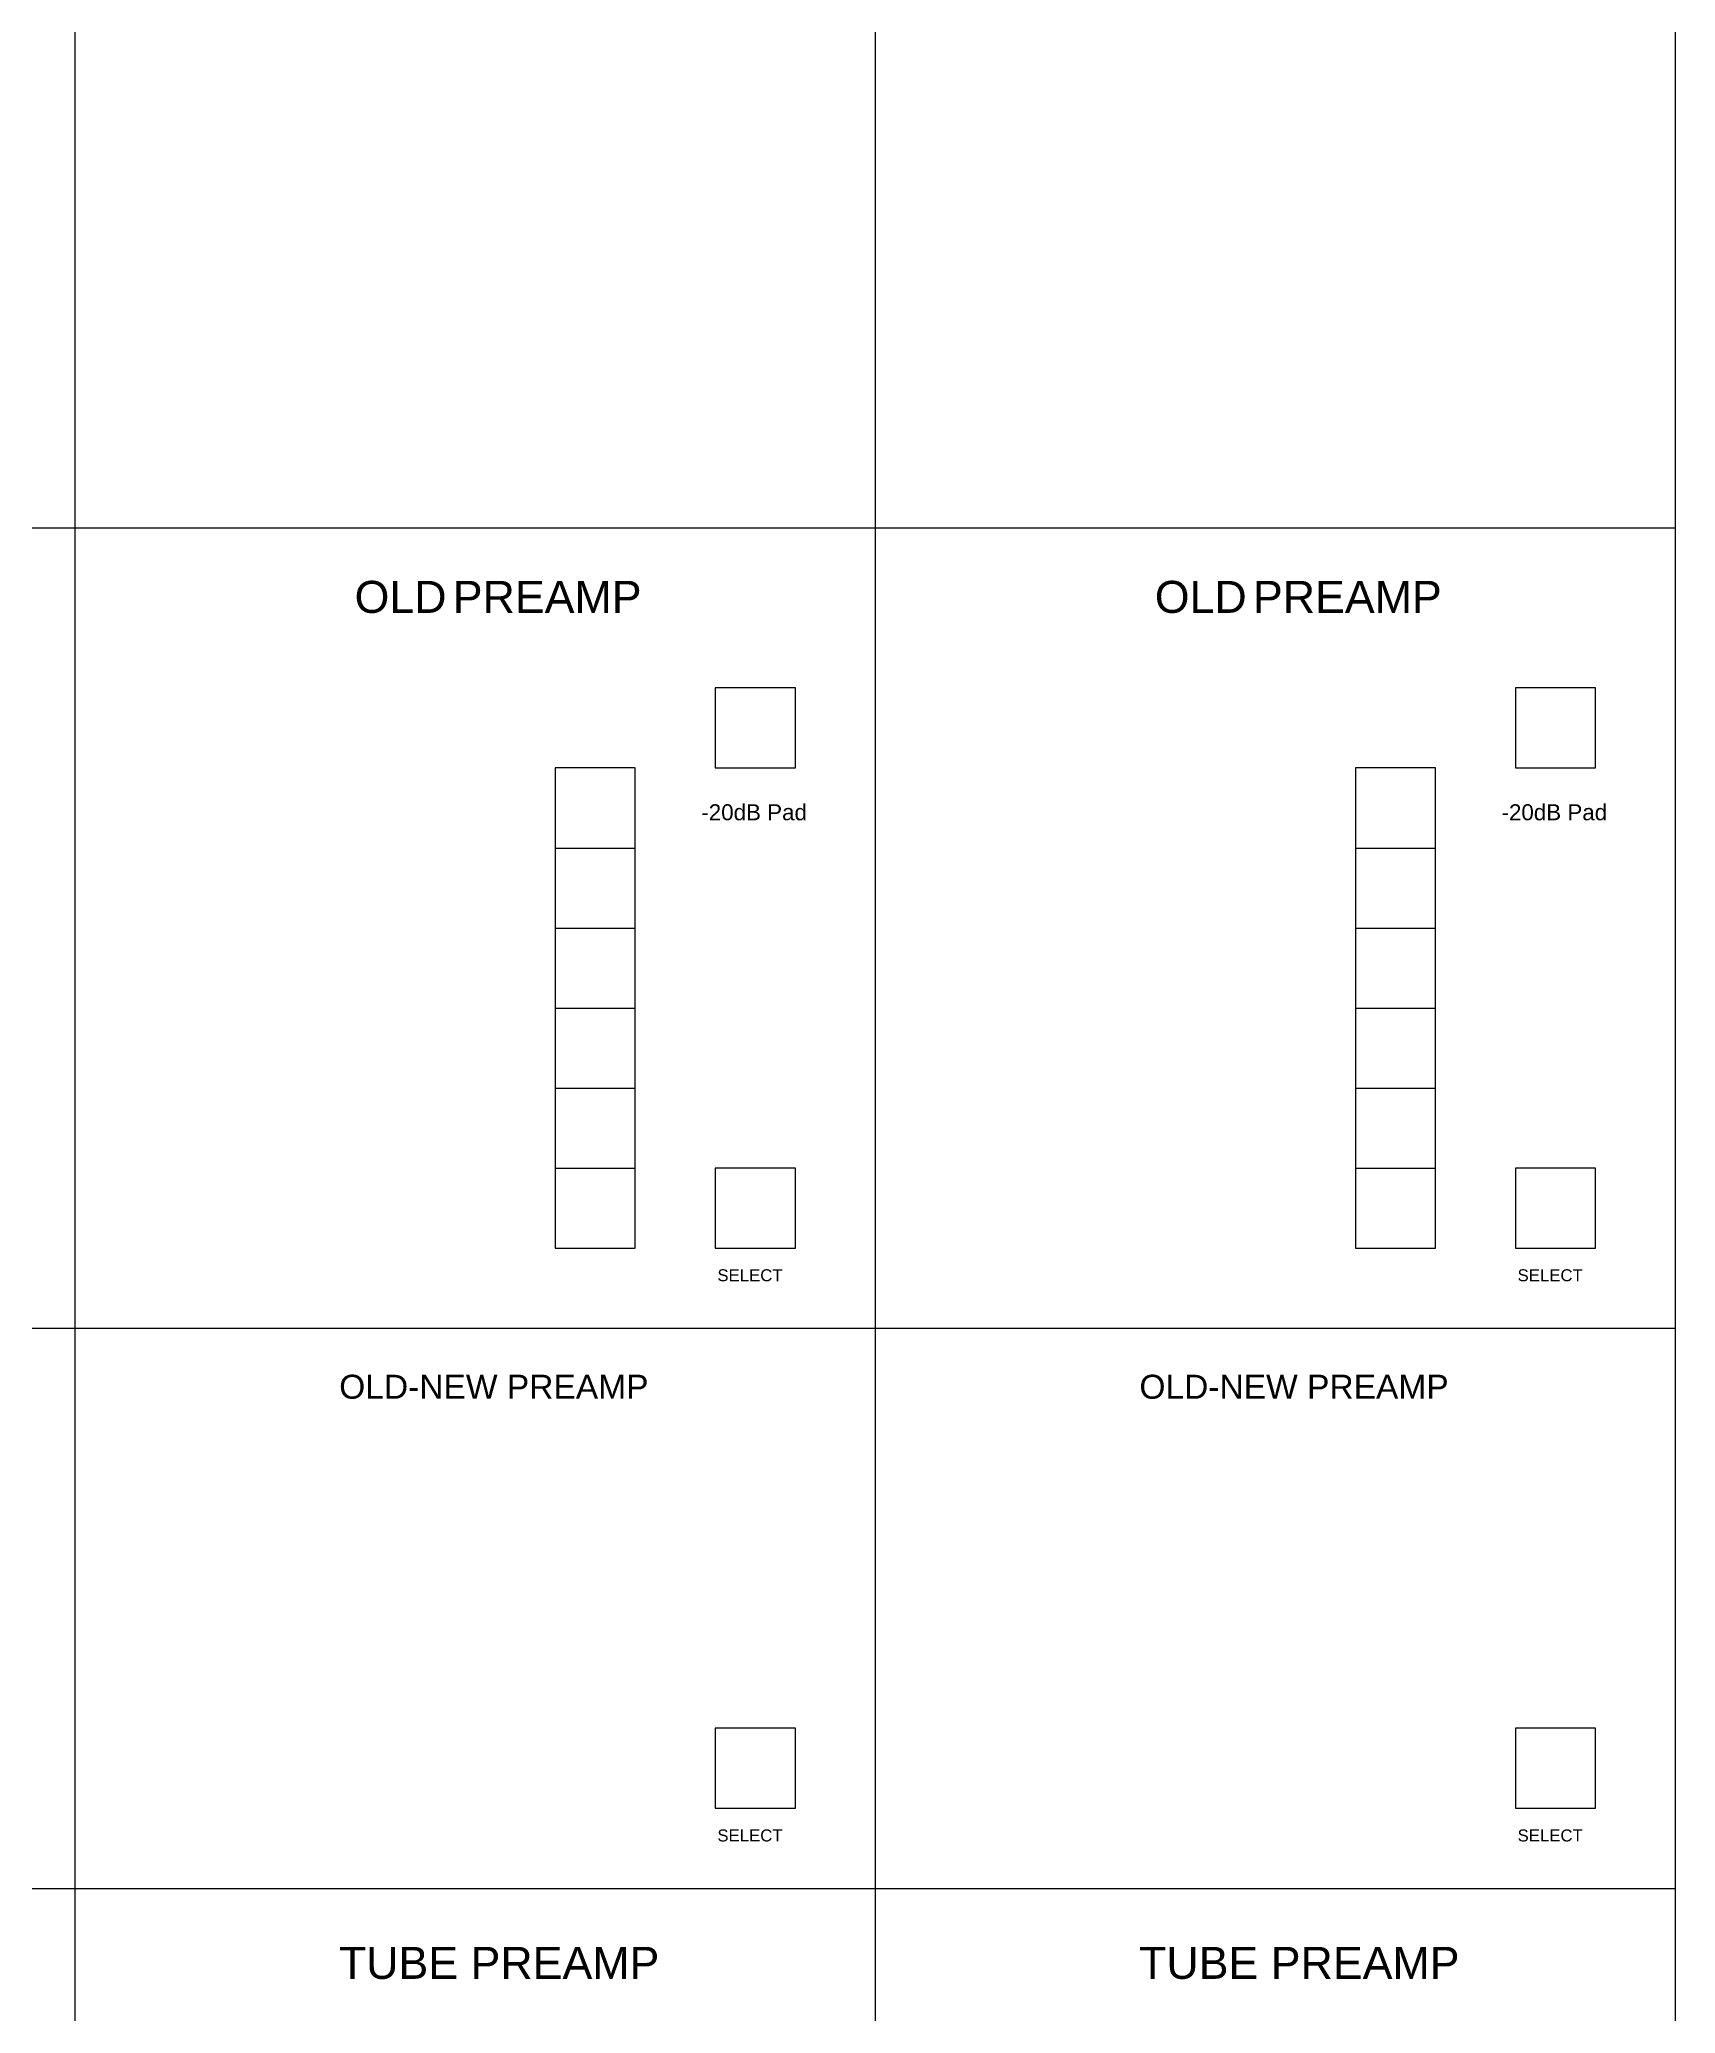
# Model space of a CAD drawing. Header units: inches. Extents: x 0 to 1600, y -1400 to 2600.
# Drawn here: x 1395.8 to 1600.2, y 1014.4 to 1261 of the extents above; entities that cross this region are included whole.
import ezdxf

# ---------------------------------------------------------------- set-up
doc = ezdxf.new("R2010")
doc.units = ezdxf.units.IN
doc.header["$MEASUREMENT"] = 0
doc.layers.get('0').update_dxf_attribs({"lineweight": 25, "true_color": 0xffffff})
doc.styles.add('textstyle208', font='')
doc.styles.add('textstyle211', font='')
doc.styles.add('textstyle226', font='')
doc.styles.add('textstyle237', font='')
doc.styles.add('textstyle64', font='')
doc.styles.add('textstyle67', font='')
doc.styles.add('textstyle850', font='')
doc.styles.add('textstyle866', font='')
doc.styles.add('textstyle877', font='')
doc.styles.add('textstyle897', font='')
doc.styles.add('textstyle908', font='')
doc.styles.add('textstyle911', font='')
doc.styles.get('textstyle208').set_extended_font_data('Liberation Sans')
doc.styles.get('textstyle211').set_extended_font_data('Liberation Sans')
doc.styles.get('textstyle226').set_extended_font_data('Liberation Sans')
doc.styles.get('textstyle237').set_extended_font_data('Liberation Sans')
doc.styles.get('textstyle64').set_extended_font_data('Liberation Sans')
doc.styles.get('textstyle67').set_extended_font_data('Liberation Sans')
doc.styles.get('textstyle850').set_extended_font_data('Liberation Sans')
doc.styles.get('textstyle866').set_extended_font_data('Liberation Sans')
doc.styles.get('textstyle877').set_extended_font_data('Liberation Sans')
doc.styles.get('textstyle897').set_extended_font_data('Liberation Sans')
doc.styles.get('textstyle908').set_extended_font_data('Liberation Sans')
doc.styles.get('textstyle911').set_extended_font_data('Liberation Sans')

msp = doc.modelspace()

# ---------------------------------------------------------------- linework, layer by layer
for p, q in [((1400.22, 1200), (1400.22, 1380)), ((1400.22, 1200), (1400.22, 1380)), ((1500.22, 1200), (1500.22, 1380)), ((1500.22, 1200), (1500.22, 1380)), ((1600.22, 1200), (1600.22, 1380)), ((1350.22, 1200), (1400.22, 1200)), ((1400.22, 1100), (1400.22, 1200)), ((1400.22, 1200), (1450.22, 1200)), ((1400.22, -1400), (1400.22, 1200)), ((1450.22, 1200), (1500.22, 1200)), ((1500.22, 1100), (1500.22, 1200)), ((1500.22, 1200), (1550.22, 1200)), ((1500.22, -1400), (1500.22, 1200)), ((1550.22, 1200), (1600.22, 1200)), ((1600.22, -1400), (1600.22, 1200)), ((1480.22, 1180), (1480.22, 1170)), ((1490.22, 1180), (1480.22, 1180)), ((1490.22, 1170), (1490.22, 1180)), ((1580.22, 1180), (1580.22, 1170)), ((1590.22, 1180), (1580.22, 1180)), ((1590.22, 1170), (1590.22, 1180)), ((1460.22, 1170), (1460.22, 1110)), ((1470.22, 1170), (1460.22, 1170)), ((1470.22, 1110), (1470.22, 1170)), ((1480.22, 1170), (1490.22, 1170)), ((1560.22, 1170), (1560.22, 1110)), ((1570.22, 1170), (1560.22, 1170)), ((1570.22, 1110), (1570.22, 1170)), ((1580.22, 1170), (1590.22, 1170)), ((1460.22, 1160), (1470.22, 1160)), ((1560.22, 1160), (1570.22, 1160)), ((1460.22, 1150), (1470.22, 1150)), ((1560.22, 1150), (1570.22, 1150)), ((1460.22, 1140), (1470.22, 1140)), ((1560.22, 1140), (1570.22, 1140)), ((1460.22, 1130), (1470.22, 1130)), ((1560.22, 1130), (1570.22, 1130)), ((1460.22, 1120), (1470.22, 1120)), ((1480.22, 1120), (1480.22, 1110)), ((1490.22, 1120), (1480.22, 1120)), ((1490.22, 1110), (1490.22, 1120)), ((1560.22, 1120), (1570.22, 1120)), ((1580.22, 1120), (1580.22, 1110)), ((1590.22, 1120), (1580.22, 1120)), ((1590.22, 1110), (1590.22, 1120)), ((1460.22, 1110), (1470.22, 1110)), ((1480.22, 1110), (1490.22, 1110)), ((1560.22, 1110), (1570.22, 1110)), ((1580.22, 1110), (1590.22, 1110)), ((1350.22, 1100), (1400.22, 1100)), ((1400.22, 1030), (1400.22, 1100)), ((1400.22, 1100), (1450.22, 1100)), ((1450.22, 1100), (1500.22, 1100)), ((1500.22, 1030), (1500.22, 1100)), ((1500.22, 1100), (1550.22, 1100)), ((1550.22, 1100), (1600.22, 1100)), ((1480.22, 1050), (1480.22, 1040)), ((1490.22, 1050), (1480.22, 1050)), ((1490.22, 1040), (1490.22, 1050)), ((1580.22, 1050), (1580.22, 1040)), ((1590.22, 1050), (1580.22, 1050)), ((1590.22, 1040), (1590.22, 1050)), ((1480.22, 1040), (1490.22, 1040)), ((1580.22, 1040), (1590.22, 1040)), ((1350.22, 1030), (1400.22, 1030)), ((1400.22, 1000), (1400.22, 1030)), ((1400.22, 1030), (1450.22, 1030)), ((1450.22, 1030), (1500.22, 1030)), ((1500.22, 1000), (1500.22, 1030)), ((1500.22, 1030), (1550.22, 1030)), ((1550.22, 1030), (1600.22, 1030))]:
    msp.add_line(p, q)

# ---------------------------------------------------------------- texts
at = {"char_height": 1, "attachment_point": 5}
for s, insert, style in [('\\C7;\\H4;OLD\\H2; \\H4;PREAMP', (1453.07, 1191.35), 'textstyle226'), ('\\C7;\\H4;OLD\\H2; \\H4;PREAMP', (1553.07, 1191.35), 'textstyle208'), ('\\C7;\\H2;-20dB Pad', (1485.07, 1164.45), 'textstyle211'), ('\\C7;\\H2;-20dB Pad', (1585.07, 1164.45), 'textstyle237'), ('\\C7;\\H1.5;SELECT', (1484.55, 1106.6), 'textstyle866'), ('\\C7;\\H1.5;SELECT', (1584.55, 1106.6), 'textstyle908'), ('\\C7;\\H3;OLD-NEW PREAMP', (1452.54, 1092.66), 'textstyle67'), ('\\C7;\\H3;OLD-NEW PREAMP', (1552.54, 1092.66), 'textstyle64'), ('\\C7;\\H1.5;SELECT', (1484.55, 1036.6), 'textstyle850'), ('\\C7;\\H1.5;SELECT', (1584.55, 1036.6), 'textstyle877'), ('\\C7;\\H4;TUBE PREAMP', (1453.2, 1020.66), 'textstyle897'), ('\\C7;\\H4;TUBE PREAMP', (1553.2, 1020.66), 'textstyle911')]:
    msp.add_mtext(s, dxfattribs=dict(at, insert=insert, style=style))

doc.saveas('drawing.dxf')
